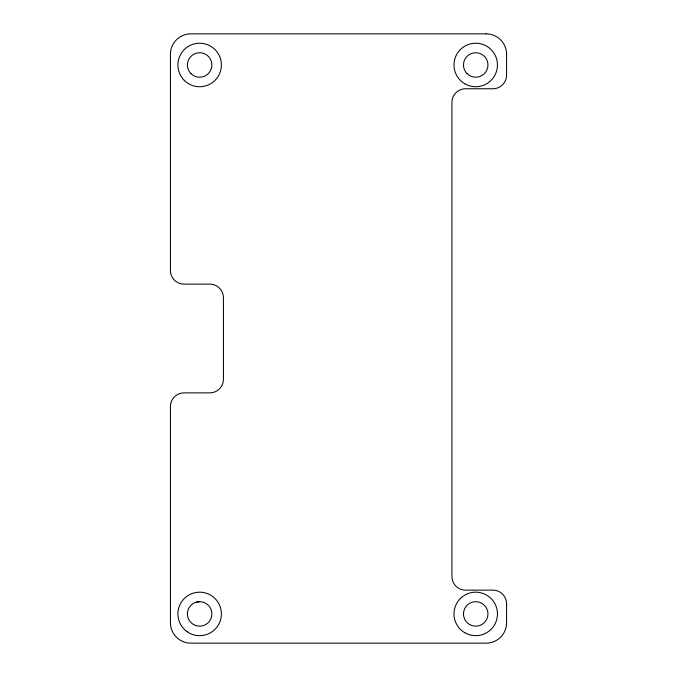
<?xml version="1.0" encoding="UTF-8"?>
<svg xmlns="http://www.w3.org/2000/svg" width="677" height="677" viewBox="0 0 677 677"><rect width="100%" height="100%" fill="white"/><g stroke="black" fill="none" stroke-linecap="round" stroke-linejoin="round"><path stroke-width="1.02" d="M196.482 602.107L199.647 601.692M486.188 33.85L190.812 33.85A20.386 20.386 0 0 0 170.426 54.236L170.426 270.538A13.591 13.591 0 0 0 184.017 284.128L209.845 284.128A13.591 13.591 0 0 1 223.435 297.719L223.435 379.281A13.591 13.591 0 0 1 209.845 392.872L184.017 392.872A13.591 13.591 0 0 0 170.426 406.462L170.426 622.764A20.386 20.386 0 0 0 190.812 643.15L486.188 643.15A20.386 20.386 0 0 0 506.574 622.764L506.574 603.732A13.591 13.591 0 0 0 492.983 590.141L465.522 590.141A13.591 13.591 0 0 1 451.931 576.542L451.931 102.354A13.591 13.591 0 0 1 465.522 88.763L492.983 88.763A13.591 13.591 0 0 0 506.574 75.172L506.574 54.236A20.386 20.386 0 0 0 486.188 33.85M467.071 73.632A12.237 12.237 0 0 0 487.533 68.14A12.237 12.237 0 0 0 472.554 53.161A12.237 12.237 0 0 0 467.071 73.632M190.999 73.632A12.237 12.237 0 0 0 211.469 68.14A12.237 12.237 0 0 0 196.482 53.161A12.237 12.237 0 0 0 190.999 73.632M193.529 624.524A12.237 12.237 0 0 0 211.884 613.929A12.237 12.237 0 0 0 193.529 603.334A12.237 12.237 0 0 0 193.529 624.524M469.601 624.524A12.237 12.237 0 0 0 487.956 613.929A12.237 12.237 0 0 0 469.601 603.334A12.237 12.237 0 0 0 469.601 624.524M187.233 631.785A21.749 21.749 0 0 0 221.32 615.748A21.749 21.749 0 0 0 190.389 594.245A21.749 21.749 0 0 0 187.233 631.785M464.845 632.758A21.749 21.749 0 0 0 497.468 613.929A21.749 21.749 0 0 0 464.845 595.091A21.749 21.749 0 0 0 464.845 632.758M464.845 83.813A21.749 21.749 0 0 0 497.468 64.975A21.749 21.749 0 0 0 464.845 46.146A21.749 21.749 0 0 0 464.845 83.813M184.271 80.36A21.749 21.749 0 0 0 220.66 70.603A21.749 21.749 0 0 0 194.02 43.971A21.749 21.749 0 0 0 184.271 80.36"/></g></svg>
